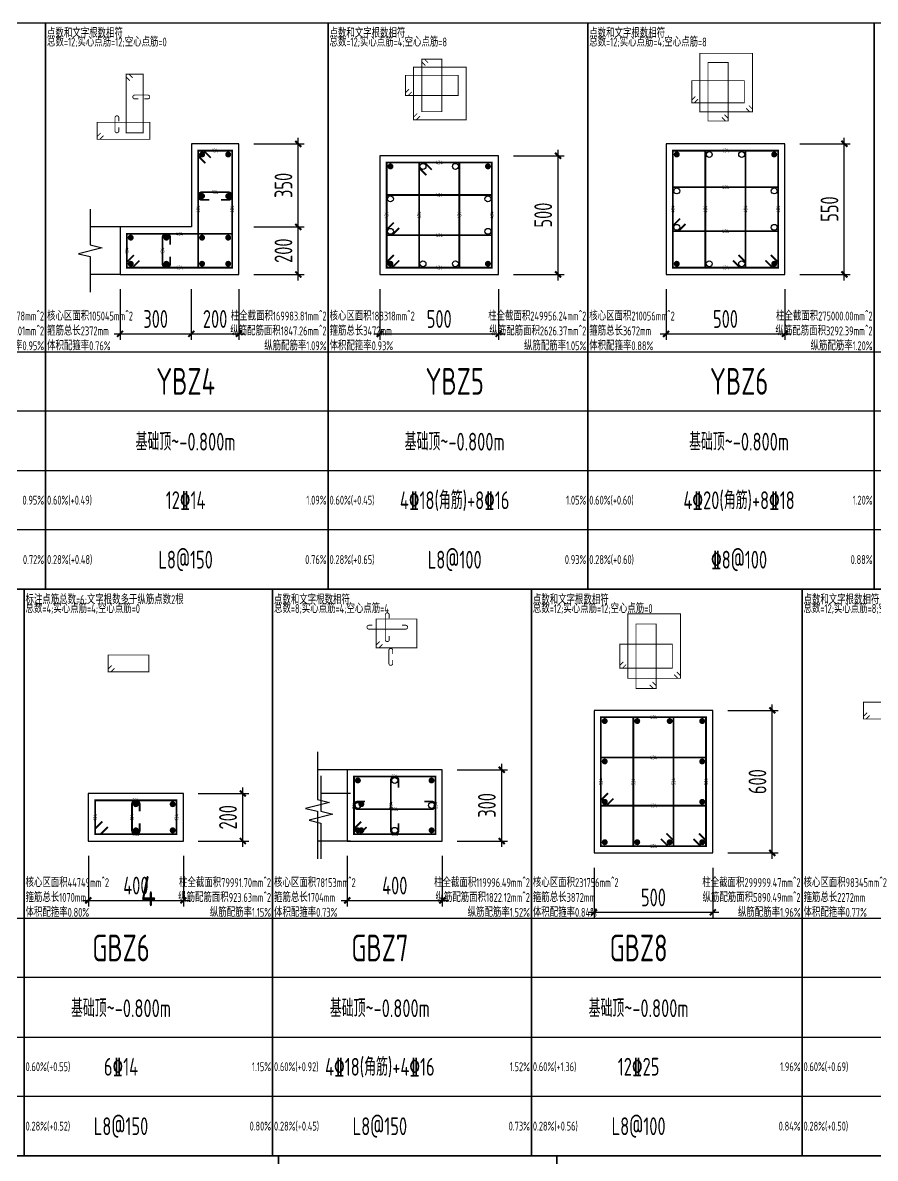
# Model space of a CAD drawing. Extents: x -1712635 to -854203, y -534641 to -21985.
# Drawn here: x -1367500 to -1353154, y -109896 to -90777 of the extents above; entities that cross this region are included whole.
import ezdxf
from ezdxf.enums import TextEntityAlignment as Align

# ---------------------------------------------------------------- set-up
doc = ezdxf.new("R2010")
doc.units = 0
doc.header["$LTSCALE"] = 1000
doc.layers.get('0').update_dxf_attribs({"linetype": 'CONTINUOUS'})
doc.layers.get('Defpoints').update_dxf_attribs({"linetype": 'CONTINUOUS'})
for name, color, linetype in [('COLU_DE_DIM', 3, 'CONTINUOUS'), ('COLU_DE_TH', 7, 'CONTINUOUS'), ('LINK', 6, 'CONTINUOUS'), ('LINK-INDEX', 6, 'CONTINUOUS'), ('REIN', 6, 'CONTINUOUS'), ('TAB', 7, 'CONTINUOUS'), ('TAB_TEXT', 7, 'CONTINUOUS'), ('THIN', 7, 'CONTINUOUS')]:
    doc.layers.add(name, color=color, linetype=linetype)
doc.layers.add('箍筋长度', color=3, linetype='CONTINUOUS', plot=False)
doc.layers.add('配箍校核', color=34, linetype='CONTINUOUS', plot=False)
doc.styles.add('BW_Rein', font='Tssdeng.shx', dxfattribs={"width": 0.7, "bigfont": 'hztxt.shx'})
doc.styles.add('TSSD_DIMENSION', font='Tssdeng.shx', dxfattribs={"width": 0.7, "bigfont": 'tssdchn.shx'})
doc.styles.add('TSSD_REIN', font='tssdeng.shx', dxfattribs={"width": 0.7, "height": 300, "bigfont": 'tssdchn.shx'})
doc.dimstyles.new('TSSD_25_100', dxfattribs={"dimtxt": 300, "dimasz": 100, "dimexe": 100, "dimexo": 250, "dimgap": 100, "dimtad": 1, "dimdec": 0, "dimlfac": 0.25, "dimzin": 0, "dimdsep": 46, "dimtxsty": 'TSSD_DIMENSION', "dimblk": 'ARCHTICK', "dimcen": 0, "dimdle": 100, "dimclrt": 7, "dimadec": 0, "dimazin": 0, "dimtfac": 1, "dimtdec": 0, "dimtix": 1, "dimtmove": 2, "dimatfit": 3, "dimldrblk": 'ARCHTICK', "dimfxl": 0, "dimtolj": 1, "dimtzin": 0, "dimarcsym": 0})

# ---------------------------------------------------------------- blocks, each defined once
blk = doc.blocks.new('_ArchTick')
at = {"color": 0, "const_width": 0.35}
blk.add_lwpolyline([(-0.5, -0.5), (0.5, 0.5)], dxfattribs=at)
blk = doc.blocks.new('*D218')
at = {"layer": 'COLU_DE_DIM', "color": 0, "lineweight": -2}
for p, q in [((-1366396, -104804), (-1366396, -105654)), ((-1364796, -104804), (-1364796, -105654)), ((-1366496, -105554), (-1364696, -105554))]:
    blk.add_line(p, q, dxfattribs=at)
at = {"layer": 'Defpoints', "color": 0}
for p in [(-1366396, -104554), (-1364796, -104554), (-1364796, -105554)]:
    blk.add_point(p, dxfattribs=at)
at = {"layer": 'COLU_DE_DIM', "color": 0, "lineweight": -2, "xscale": 100, "yscale": 100, "zscale": 100, "rotation": 180}
blk.add_blockref('_ArchTick', (-1366396, -105554), dxfattribs=at)
at = {"layer": 'COLU_DE_DIM', "color": 0, "lineweight": -2, "xscale": 100, "yscale": 100, "zscale": 100}
blk.add_blockref('_ArchTick', (-1364796, -105554), dxfattribs=at)
at = {"layer": 'COLU_DE_DIM', "color": 7, "insert": (-1365596, -105304), "char_height": 300, "attachment_point": 5, "style": 'TSSD_DIMENSION'}
blk.add_mtext('\\A1;400', dxfattribs=at)
blk = doc.blocks.new('*D219')
at = {"layer": 'COLU_DE_DIM', "color": 0, "lineweight": -2}
for p, q in [((-1364546, -103754), (-1363696, -103754)), ((-1363796, -104654), (-1363796, -103654)), ((-1364546, -104554), (-1363696, -104554))]:
    blk.add_line(p, q, dxfattribs=at)
at = {"layer": 'Defpoints', "color": 0}
for p in [(-1364796, -103754), (-1363796, -103754), (-1364796, -104554)]:
    blk.add_point(p, dxfattribs=at)
at = {"layer": 'COLU_DE_DIM', "color": 0, "lineweight": -2, "xscale": 100, "yscale": 100, "zscale": 100}
for p, rotation in [((-1363796, -103754), 90), ((-1363796, -104554), 270)]:
    blk.add_blockref('_ArchTick', p, dxfattribs=dict(at, rotation=rotation))
at = {"layer": 'COLU_DE_DIM', "color": 7, "insert": (-1364046, -104154), "char_height": 300, "attachment_point": 5, "rotation": 90, "style": 'TSSD_DIMENSION'}
blk.add_mtext('\\A1;200', dxfattribs=at)
blk = doc.blocks.new('*D220')
at = {"layer": 'COLU_DE_DIM', "color": 0, "lineweight": -2}
for p, q in [((-1362040, -104804), (-1362040, -105654)), ((-1360440, -104804), (-1360440, -105654)), ((-1362140, -105554), (-1360340, -105554))]:
    blk.add_line(p, q, dxfattribs=at)
at = {"layer": 'Defpoints', "color": 0}
for p in [(-1362040, -104554), (-1360440, -104554), (-1360440, -105554)]:
    blk.add_point(p, dxfattribs=at)
at = {"layer": 'COLU_DE_DIM', "color": 0, "lineweight": -2, "xscale": 100, "yscale": 100, "zscale": 100, "rotation": 180}
blk.add_blockref('_ArchTick', (-1362040, -105554), dxfattribs=at)
at = {"layer": 'COLU_DE_DIM', "color": 0, "lineweight": -2, "xscale": 100, "yscale": 100, "zscale": 100}
blk.add_blockref('_ArchTick', (-1360440, -105554), dxfattribs=at)
at = {"layer": 'COLU_DE_DIM', "color": 7, "insert": (-1361240, -105304), "char_height": 300, "attachment_point": 5, "style": 'TSSD_DIMENSION'}
blk.add_mtext('\\A1;400', dxfattribs=at)
blk = doc.blocks.new('*D221')
at = {"layer": 'COLU_DE_DIM', "color": 0, "lineweight": -2}
for p, q in [((-1360190, -103354), (-1359340, -103354)), ((-1359440, -104654), (-1359440, -103254)), ((-1360190, -104554), (-1359340, -104554))]:
    blk.add_line(p, q, dxfattribs=at)
at = {"layer": 'Defpoints', "color": 0}
for p in [(-1360440, -103354), (-1359440, -103354), (-1360440, -104554)]:
    blk.add_point(p, dxfattribs=at)
at = {"layer": 'COLU_DE_DIM', "color": 0, "lineweight": -2, "xscale": 100, "yscale": 100, "zscale": 100}
for p, rotation in [((-1359440, -103354), 90), ((-1359440, -104554), 270)]:
    blk.add_blockref('_ArchTick', p, dxfattribs=dict(at, rotation=rotation))
at = {"layer": 'COLU_DE_DIM', "color": 7, "insert": (-1359690, -103954), "char_height": 300, "attachment_point": 5, "rotation": 90, "style": 'TSSD_DIMENSION'}
blk.add_mtext('\\A1;300', dxfattribs=at)
blk = doc.blocks.new('*D222')
at = {"layer": 'COLU_DE_DIM', "color": 0, "lineweight": -2}
for p, q in [((-1357887, -105004), (-1357887, -105854)), ((-1355887, -105004), (-1355887, -105854)), ((-1357987, -105754), (-1355787, -105754))]:
    blk.add_line(p, q, dxfattribs=at)
at = {"layer": 'Defpoints', "color": 0}
for p in [(-1357887, -104754), (-1355887, -104754), (-1355887, -105754)]:
    blk.add_point(p, dxfattribs=at)
at = {"layer": 'COLU_DE_DIM', "color": 0, "lineweight": -2, "xscale": 100, "yscale": 100, "zscale": 100, "rotation": 180}
blk.add_blockref('_ArchTick', (-1357887, -105754), dxfattribs=at)
at = {"layer": 'COLU_DE_DIM', "color": 0, "lineweight": -2, "xscale": 100, "yscale": 100, "zscale": 100}
blk.add_blockref('_ArchTick', (-1355887, -105754), dxfattribs=at)
at = {"layer": 'COLU_DE_DIM', "color": 7, "insert": (-1356887, -105504), "char_height": 300, "attachment_point": 5, "style": 'TSSD_DIMENSION'}
blk.add_mtext('\\A1;500', dxfattribs=at)
blk = doc.blocks.new('*D223')
at = {"layer": 'COLU_DE_DIM', "color": 0, "lineweight": -2}
for p, q in [((-1354887, -104854), (-1354887, -102254)), ((-1355637, -102354), (-1354787, -102354)), ((-1355637, -104754), (-1354787, -104754))]:
    blk.add_line(p, q, dxfattribs=at)
at = {"layer": 'Defpoints', "color": 0}
for p in [(-1355887, -102354), (-1354887, -102354), (-1355887, -104754)]:
    blk.add_point(p, dxfattribs=at)
at = {"layer": 'COLU_DE_DIM', "color": 0, "lineweight": -2, "xscale": 100, "yscale": 100, "zscale": 100}
for p, rotation in [((-1354887, -102354), 90), ((-1354887, -104754), 270)]:
    blk.add_blockref('_ArchTick', p, dxfattribs=dict(at, rotation=rotation))
at = {"layer": 'COLU_DE_DIM', "color": 7, "insert": (-1355137, -103554), "char_height": 300, "attachment_point": 5, "rotation": 90, "style": 'TSSD_DIMENSION'}
blk.add_mtext('\\A1;600', dxfattribs=at)
blk = doc.blocks.new('*D228')
at = {"layer": 'COLU_DE_DIM', "color": 0, "lineweight": -2}
for p, q in [((-1356675, -95265), (-1356675, -96115)), ((-1354675, -95265), (-1354675, -96115)), ((-1356775, -96015), (-1354575, -96015))]:
    blk.add_line(p, q, dxfattribs=at)
at = {"layer": 'Defpoints', "color": 0}
for p in [(-1356675, -95015), (-1354675, -95015), (-1354675, -96015)]:
    blk.add_point(p, dxfattribs=at)
at = {"layer": 'COLU_DE_DIM', "color": 0, "lineweight": -2, "xscale": 100, "yscale": 100, "zscale": 100, "rotation": 180}
blk.add_blockref('_ArchTick', (-1356675, -96015), dxfattribs=at)
at = {"layer": 'COLU_DE_DIM', "color": 0, "lineweight": -2, "xscale": 100, "yscale": 100, "zscale": 100}
blk.add_blockref('_ArchTick', (-1354675, -96015), dxfattribs=at)
at = {"layer": 'COLU_DE_DIM', "color": 7, "insert": (-1355675, -95765), "char_height": 300, "attachment_point": 5, "style": 'TSSD_DIMENSION'}
blk.add_mtext('\\A1;500', dxfattribs=at)
blk = doc.blocks.new('*D229')
at = {"layer": 'COLU_DE_DIM', "color": 0, "lineweight": -2}
for p, q in [((-1353675, -95115), (-1353675, -92715)), ((-1354425, -92815), (-1353575, -92815)), ((-1354425, -95015), (-1353575, -95015))]:
    blk.add_line(p, q, dxfattribs=at)
at = {"layer": 'Defpoints', "color": 0}
for p in [(-1354675, -92815), (-1353675, -92815), (-1354675, -95015)]:
    blk.add_point(p, dxfattribs=at)
at = {"layer": 'COLU_DE_DIM', "color": 0, "lineweight": -2, "xscale": 100, "yscale": 100, "zscale": 100}
for p, rotation in [((-1353675, -92815), 90), ((-1353675, -95015), 270)]:
    blk.add_blockref('_ArchTick', p, dxfattribs=dict(at, rotation=rotation))
at = {"layer": 'COLU_DE_DIM', "color": 7, "insert": (-1353925, -93915), "char_height": 300, "attachment_point": 5, "rotation": 90, "style": 'TSSD_DIMENSION'}
blk.add_mtext('\\A1;550', dxfattribs=at)
blk = doc.blocks.new('*D230')
at = {"layer": 'COLU_DE_DIM', "color": 0, "lineweight": -2}
for p, q in [((-1365863, -95265), (-1365863, -96115)), ((-1364663, -95265), (-1364663, -96115)), ((-1365963, -96015), (-1364563, -96015))]:
    blk.add_line(p, q, dxfattribs=at)
at = {"layer": 'Defpoints', "color": 0}
for p in [(-1365863, -95015), (-1364663, -95015), (-1364663, -96015)]:
    blk.add_point(p, dxfattribs=at)
at = {"layer": 'COLU_DE_DIM', "color": 0, "lineweight": -2, "xscale": 100, "yscale": 100, "zscale": 100, "rotation": 180}
blk.add_blockref('_ArchTick', (-1365863, -96015), dxfattribs=at)
at = {"layer": 'COLU_DE_DIM', "color": 0, "lineweight": -2, "xscale": 100, "yscale": 100, "zscale": 100}
blk.add_blockref('_ArchTick', (-1364663, -96015), dxfattribs=at)
at = {"layer": 'COLU_DE_DIM', "color": 7, "insert": (-1365263, -95765), "char_height": 300, "attachment_point": 5, "style": 'TSSD_DIMENSION'}
blk.add_mtext('\\A1;300', dxfattribs=at)
blk = doc.blocks.new('*D231')
at = {"layer": 'COLU_DE_DIM', "color": 0, "lineweight": -2}
for p, q in [((-1364663, -95265), (-1364663, -96115)), ((-1363863, -95265), (-1363863, -96115)), ((-1364763, -96015), (-1363763, -96015))]:
    blk.add_line(p, q, dxfattribs=at)
at = {"layer": 'Defpoints', "color": 0}
for p in [(-1364663, -95015), (-1363863, -95015), (-1363863, -96015)]:
    blk.add_point(p, dxfattribs=at)
at = {"layer": 'COLU_DE_DIM', "color": 0, "lineweight": -2, "xscale": 100, "yscale": 100, "zscale": 100, "rotation": 180}
blk.add_blockref('_ArchTick', (-1364663, -96015), dxfattribs=at)
at = {"layer": 'COLU_DE_DIM', "color": 0, "lineweight": -2, "xscale": 100, "yscale": 100, "zscale": 100}
blk.add_blockref('_ArchTick', (-1363863, -96015), dxfattribs=at)
at = {"layer": 'COLU_DE_DIM', "color": 7, "insert": (-1364263, -95765), "char_height": 300, "attachment_point": 5, "style": 'TSSD_DIMENSION'}
blk.add_mtext('\\A1;200', dxfattribs=at)
blk = doc.blocks.new('*D232')
at = {"layer": 'COLU_DE_DIM', "color": 0, "lineweight": -2}
for p, q in [((-1363613, -94215), (-1362763, -94215)), ((-1362863, -95115), (-1362863, -94115)), ((-1363613, -95015), (-1362763, -95015))]:
    blk.add_line(p, q, dxfattribs=at)
at = {"layer": 'Defpoints', "color": 0}
for p in [(-1363863, -94215), (-1362863, -94215), (-1363863, -95015)]:
    blk.add_point(p, dxfattribs=at)
at = {"layer": 'COLU_DE_DIM', "color": 0, "lineweight": -2, "xscale": 100, "yscale": 100, "zscale": 100}
for p, rotation in [((-1362863, -94215), 90), ((-1362863, -95015), 270)]:
    blk.add_blockref('_ArchTick', p, dxfattribs=dict(at, rotation=rotation))
at = {"layer": 'COLU_DE_DIM', "color": 7, "insert": (-1363113, -94615), "char_height": 300, "attachment_point": 5, "rotation": 90, "style": 'TSSD_DIMENSION'}
blk.add_mtext('\\A1;200', dxfattribs=at)
blk = doc.blocks.new('*D233')
at = {"layer": 'COLU_DE_DIM', "color": 0, "lineweight": -2}
for p, q in [((-1362863, -94315), (-1362863, -92716)), ((-1363613, -92816), (-1362763, -92816)), ((-1363613, -94215), (-1362763, -94215))]:
    blk.add_line(p, q, dxfattribs=at)
at = {"layer": 'Defpoints', "color": 0}
for p in [(-1363863, -92816), (-1362863, -92816), (-1363863, -94215)]:
    blk.add_point(p, dxfattribs=at)
at = {"layer": 'COLU_DE_DIM', "color": 0, "lineweight": -2, "xscale": 100, "yscale": 100, "zscale": 100}
for p, rotation in [((-1362863, -92816), 90), ((-1362863, -94215), 270)]:
    blk.add_blockref('_ArchTick', p, dxfattribs=dict(at, rotation=rotation))
at = {"layer": 'COLU_DE_DIM', "color": 7, "insert": (-1363113, -93516), "char_height": 300, "attachment_point": 5, "rotation": 90, "style": 'TSSD_DIMENSION'}
blk.add_mtext('\\A1;350', dxfattribs=at)
blk = doc.blocks.new('*D238')
at = {"layer": 'COLU_DE_DIM', "color": 0, "lineweight": -2}
for p, q in [((-1361492, -95265), (-1361492, -96115)), ((-1359492, -95265), (-1359492, -96115)), ((-1361592, -96015), (-1359392, -96015))]:
    blk.add_line(p, q, dxfattribs=at)
at = {"layer": 'Defpoints', "color": 0}
for p in [(-1361492, -95015), (-1359492, -95015), (-1359492, -96015)]:
    blk.add_point(p, dxfattribs=at)
at = {"layer": 'COLU_DE_DIM', "color": 0, "lineweight": -2, "xscale": 100, "yscale": 100, "zscale": 100, "rotation": 180}
blk.add_blockref('_ArchTick', (-1361492, -96015), dxfattribs=at)
at = {"layer": 'COLU_DE_DIM', "color": 0, "lineweight": -2, "xscale": 100, "yscale": 100, "zscale": 100}
blk.add_blockref('_ArchTick', (-1359492, -96015), dxfattribs=at)
at = {"layer": 'COLU_DE_DIM', "color": 7, "insert": (-1360492, -95765), "char_height": 300, "attachment_point": 5, "style": 'TSSD_DIMENSION'}
blk.add_mtext('\\A1;500', dxfattribs=at)
blk = doc.blocks.new('*D239')
at = {"layer": 'COLU_DE_DIM', "color": 0, "lineweight": -2}
for p, q in [((-1358492, -95115), (-1358492, -92916)), ((-1359242, -93016), (-1358392, -93016)), ((-1359242, -95015), (-1358392, -95015))]:
    blk.add_line(p, q, dxfattribs=at)
at = {"layer": 'Defpoints', "color": 0}
for p in [(-1359492, -93016), (-1358492, -93016), (-1359492, -95015)]:
    blk.add_point(p, dxfattribs=at)
at = {"layer": 'COLU_DE_DIM', "color": 0, "lineweight": -2, "xscale": 100, "yscale": 100, "zscale": 100}
for p, rotation in [((-1358492, -93016), 90), ((-1358492, -95015), 270)]:
    blk.add_blockref('_ArchTick', p, dxfattribs=dict(at, rotation=rotation))
at = {"layer": 'COLU_DE_DIM', "color": 7, "insert": (-1358742, -94016), "char_height": 300, "attachment_point": 5, "rotation": 90, "style": 'TSSD_DIMENSION'}
blk.add_mtext('\\A1;500', dxfattribs=at)

msp = doc.modelspace()

# ---------------------------------------------------------------- linework, layer by layer
at = {"layer": 'COLU_DE_TH', "color": 7}
for points in [[(-1365862.52, -94215.4), (-1365862.52, -95015.4), (-1363862.52, -95015.4), (-1363862.52, -92815.73), (-1364662.52, -92815.73), (-1364662.52, -94215.4), (-1365862.52, -94215.4)], [(-1356674.82, -92815.4), (-1356674.82, -93615.4), (-1356674.82, -95015.4), (-1354674.82, -95015.4), (-1354674.82, -92815.4), (-1356674.82, -92815.4)], [(-1361491.97, -93015.75), (-1361491.97, -93815.75), (-1361491.97, -95015.4), (-1359491.98, -95015.4), (-1359491.97, -93015.75), (-1361491.97, -93015.75)], [(-1357886.73, -102354.1), (-1357886.73, -103154.1), (-1357886.73, -104754.1), (-1355886.73, -104754.1), (-1355886.73, -102354.1), (-1357886.73, -102354.1)], [(-1362040.41, -103354.17), (-1362040.41, -104554.1), (-1360440.41, -104554.1), (-1360440.41, -103354.09), (-1362040.41, -103354.17)], [(-1366396.34, -103754.17), (-1366396.34, -104554.1), (-1364796.34, -104554.07), (-1364796.34, -103754.17), (-1366396.34, -103754.17)]]:
    msp.add_lwpolyline(points, close=True, dxfattribs=at)
at = {"layer": 'LINK', "color": 6, "const_width": 30}
for points in [[(-1364427.52, -93142.65), (-1364547.52, -93022.65), (-1364547.52, -92930.73), (-1363977.52, -92930.73), (-1363977.52, -94900.4), (-1364547.52, -94900.4), (-1364547.52, -92930.73), (-1364455.6, -92930.73), (-1364335.6, -93050.73)], [(-1354909.82, -94688.48), (-1354789.82, -94808.48), (-1354789.82, -94900.4), (-1356559.82, -94900.4), (-1356559.82, -92930.4), (-1354789.82, -92930.4), (-1354789.82, -94900.4), (-1354881.74, -94900.4), (-1355001.74, -94780.4)], [(-1355456.48, -94688.48), (-1355336.48, -94808.48), (-1355336.48, -94900.4), (-1356013.15, -94900.4), (-1356013.15, -92930.4), (-1355336.48, -92930.4), (-1355336.48, -94900.4), (-1355428.41, -94900.4), (-1355548.41, -94780.4)], [(-1361165.05, -94780.4), (-1361285.05, -94900.4), (-1361376.97, -94900.4), (-1361376.97, -93130.75), (-1359606.97, -93130.75), (-1359606.98, -94900.4), (-1361376.97, -94900.4), (-1361376.97, -94808.48), (-1361256.97, -94688.48)], [(-1360710.3, -93342.67), (-1360830.3, -93222.67), (-1360830.3, -93130.75), (-1360153.64, -93130.75), (-1360153.64, -94900.4), (-1360830.31, -94900.4), (-1360830.3, -93130.75), (-1360738.38, -93130.75), (-1360618.38, -93250.75)], [(-1361165.05, -94233.85), (-1361285.05, -94353.85), (-1361376.97, -94353.85), (-1361376.97, -93677.3), (-1359606.97, -93677.3), (-1359606.98, -94353.85), (-1361376.97, -94353.85), (-1361376.97, -94261.93), (-1361256.97, -94141.93)], [(-1356347.89, -94167.07), (-1356467.89, -94287.07), (-1356559.82, -94287.07), (-1356559.82, -93543.74), (-1354789.82, -93543.74), (-1354789.82, -94287.07), (-1356559.82, -94287.07), (-1356559.82, -94195.15), (-1356439.82, -94075.15)], [(-1365535.6, -94780.4), (-1365655.6, -94900.4), (-1365747.52, -94900.4), (-1365747.52, -94330.4), (-1363977.52, -94330.4), (-1363977.52, -94900.4), (-1365747.52, -94900.4), (-1365747.52, -94808.48), (-1365627.52, -94688.48)], [(-1356121.73, -104427.17), (-1356001.73, -104547.17), (-1356001.73, -104639.1), (-1357771.73, -104639.1), (-1357771.73, -102469.1), (-1356001.73, -102469.1), (-1356001.73, -104639.1), (-1356093.65, -104639.1), (-1356213.65, -104519.1)], [(-1356668.4, -104427.17), (-1356548.4, -104547.17), (-1356548.4, -104639.1), (-1357225.06, -104639.1), (-1357225.06, -102469.1), (-1356548.4, -102469.1), (-1356548.4, -104639.1), (-1356640.32, -104639.1), (-1356760.32, -104519.1)], [(-1357559.8, -103839.1), (-1357679.8, -103959.1), (-1357771.73, -103959.1), (-1357771.73, -103149.1), (-1356001.73, -103149.1), (-1356001.73, -103959.1), (-1357771.73, -103959.1), (-1357771.73, -103867.17), (-1357651.73, -103747.17)], [(-1361713.49, -104319.1), (-1361833.49, -104439.1), (-1361925.41, -104439.1), (-1361925.41, -103469.16), (-1360555.41, -103469.1), (-1360555.41, -104439.1), (-1361925.41, -104439.1), (-1361925.41, -104347.17), (-1361805.41, -104227.17)], [(-1366069.42, -104319.09), (-1366189.42, -104439.09), (-1366281.34, -104439.09), (-1366281.34, -103869.17), (-1364911.34, -103869.17), (-1364911.34, -104439.08), (-1366281.34, -104439.09), (-1366281.34, -104347.17), (-1366161.34, -104227.17)]]:
    msp.add_lwpolyline(points, dxfattribs=at)
for points in [[(-1364162.52, -93760.56), (-1364042.52, -93760.56, 1), (-1364042.52, -93630.56), (-1364482.52, -93630.56, 1), (-1364482.52, -93760.56), (-1364362.52, -93760.56)], [(-1365017.52, -94515.4), (-1365017.52, -94395.4, 1), (-1365147.52, -94395.4), (-1365147.52, -94835.4, 1), (-1365017.52, -94835.4), (-1365017.52, -94715.4)], [(-1361175.41, -103654.1), (-1361175.41, -103534.1, 1), (-1361305.41, -103534.1), (-1361305.41, -104374.1, 1), (-1361175.41, -104374.1), (-1361175.41, -104254.1)], [(-1365531.34, -104054.17), (-1365531.34, -103934.17, 1), (-1365661.34, -103934.17), (-1365661.34, -104374.08, 1), (-1365531.34, -104374.08), (-1365531.34, -104254.08)], [(-1361740.39, -103889.12), (-1361860.39, -103889.13, 1), (-1361860.39, -104019.13), (-1360620.39, -104019.07, 1), (-1360620.39, -103889.07), (-1360740.39, -103889.08)]]:
    msp.add_lwpolyline(points, format="xyb", dxfattribs=at)
at = {"layer": 'LINK-INDEX', "color": 6, "const_width": 15}
for points in [[(-1360726.14, -91495.42), (-1360786.14, -91435.42), (-1360786.14, -91389.46), (-1360447.81, -91389.46), (-1360447.81, -92274.28), (-1360786.14, -92274.28), (-1360786.14, -91389.46), (-1360740.18, -91389.46), (-1360680.18, -91449.46)], [(-1355280.65, -92172.02), (-1355220.65, -92232.02), (-1355220.65, -92277.98), (-1356105.65, -92277.98), (-1356105.65, -91292.98), (-1355220.65, -91292.98), (-1355220.65, -92277.98), (-1355266.61, -92277.98), (-1355326.61, -92217.98)], [(-1360816.84, -92350.92), (-1360876.84, -92410.92), (-1360922.81, -92410.92), (-1360922.81, -91526.09), (-1360037.81, -91526.09), (-1360037.81, -92410.92), (-1360922.81, -92410.92), (-1360922.81, -92364.96), (-1360862.81, -92304.96)], [(-1355690.65, -92325.35), (-1355630.65, -92385.35), (-1355630.65, -92431.31), (-1355968.98, -92431.31), (-1355968.98, -91446.31), (-1355630.65, -91446.31), (-1355630.65, -92431.31), (-1355676.61, -92431.31), (-1355736.61, -92371.31)], [(-1365698.05, -91750.63), (-1365758.05, -91690.63), (-1365758.05, -91644.66), (-1365473.05, -91644.66), (-1365473.05, -92629.5), (-1365758.05, -92629.5), (-1365758.05, -91644.66), (-1365712.09, -91644.66), (-1365652.09, -91704.66)], [(-1360953.51, -91941.01), (-1361013.51, -92001.01), (-1361059.47, -92001.01), (-1361059.47, -91662.73), (-1360174.47, -91662.73), (-1360174.47, -92001.01), (-1361059.47, -92001.01), (-1361059.47, -91955.04), (-1360999.47, -91895.04)], [(-1356136.35, -92064.65), (-1356196.35, -92124.65), (-1356242.32, -92124.65), (-1356242.32, -91752.98), (-1355357.32, -91752.98), (-1355357.32, -92124.65), (-1356242.32, -92124.65), (-1356242.32, -92078.68), (-1356182.32, -92018.68)], [(-1366142.09, -92679.5), (-1366202.09, -92739.5), (-1366248.05, -92739.5), (-1366248.05, -92454.5), (-1365363.05, -92454.5), (-1365363.05, -92739.5), (-1366248.05, -92739.5), (-1366248.05, -92693.54), (-1366188.05, -92633.54)], [(-1356492.56, -101708.67), (-1356432.56, -101768.67), (-1356432.56, -101814.63), (-1357317.56, -101814.63), (-1357317.56, -100729.63), (-1356432.56, -100729.63), (-1356432.56, -101814.63), (-1356478.52, -101814.63), (-1356538.52, -101754.63)], [(-1361446.95, -101241.59), (-1361506.95, -101301.59), (-1361552.91, -101301.59), (-1361552.91, -100816.62), (-1360867.91, -100816.59), (-1360867.91, -101301.59), (-1361552.91, -101301.59), (-1361552.91, -101255.62), (-1361492.91, -101195.62)], [(-1356902.56, -101878.67), (-1356842.56, -101938.67), (-1356842.56, -101984.63), (-1357180.9, -101984.63), (-1357180.9, -100899.63), (-1356842.56, -100899.63), (-1356842.56, -101984.63), (-1356888.52, -101984.63), (-1356948.52, -101924.63)], [(-1357348.27, -101584.63), (-1357408.27, -101644.63), (-1357454.23, -101644.63), (-1357454.23, -101239.63), (-1356569.23, -101239.63), (-1356569.23, -101644.63), (-1357454.23, -101644.63), (-1357454.23, -101598.67), (-1357394.23, -101538.67)], [(-1365957.88, -101646.65), (-1366017.88, -101706.65), (-1366063.84, -101706.65), (-1366063.84, -101421.69), (-1365378.84, -101421.69), (-1365378.84, -101706.64), (-1366063.84, -101706.65), (-1366063.84, -101660.69), (-1366003.84, -101600.69)], [(-1353245.75, -102440.01), (-1353305.75, -102500.01), (-1353351.72, -102500.01), (-1353351.72, -102215.01), (-1352466.72, -102215.01), (-1352466.72, -102500.01), (-1353351.72, -102500.01), (-1353351.72, -102454.05), (-1353291.72, -102394.05)]]:
    msp.add_lwpolyline(points, dxfattribs=at)
for points in [[(-1365455.55, -92059.58), (-1365395.55, -92059.58, 1), (-1365395.55, -91994.58), (-1365615.55, -91994.58, 1), (-1365615.55, -92059.58), (-1365555.55, -92059.58)], [(-1365883.05, -92437), (-1365883.05, -92377, 1), (-1365948.05, -92377), (-1365948.05, -92597, 1), (-1365883.05, -92597), (-1365883.05, -92537)], [(-1361332.91, -100804.1), (-1361332.91, -100744.1, 1), (-1361397.91, -100744.1), (-1361397.91, -101164.09, 1), (-1361332.91, -101164.09), (-1361332.91, -101104.09)], [(-1361615.4, -100921.61), (-1361675.4, -100921.61, 1), (-1361675.4, -100986.61), (-1361055.4, -100986.58, 1), (-1361055.4, -100921.58), (-1361115.4, -100921.58)], [(-1361274.64, -101404.2), (-1361274.64, -101344.2, 1), (-1361339.64, -101344.2), (-1361339.64, -101564.16, 1), (-1361274.64, -101564.16), (-1361274.64, -101504.16)]]:
    msp.add_lwpolyline(points, format="xyb", dxfattribs=at)
at = {"layer": 'REIN', "color": 6, "const_width": 50}
for points in [[(-1364507.52, -92995.73, 1), (-1364457.52, -92995.73, 1), (-1364507.52, -92995.73)], [(-1364067.52, -92995.73, 1), (-1364017.52, -92995.73, 1), (-1364067.52, -92995.73)], [(-1356519.82, -92995.4, 1), (-1356469.82, -92995.4, 1), (-1356519.82, -92995.4)], [(-1354879.82, -92995.4, 1), (-1354829.82, -92995.4, 1), (-1354879.82, -92995.4)], [(-1361336.97, -93195.75, 1), (-1361286.97, -93195.75, 1), (-1361336.97, -93195.75)], [(-1359696.97, -93195.75, 1), (-1359646.97, -93195.75, 1), (-1359696.97, -93195.75)], [(-1364507.52, -93695.56, 1), (-1364457.52, -93695.56, 1), (-1364507.52, -93695.56)], [(-1364067.52, -93695.56, 1), (-1364017.52, -93695.56, 1), (-1364067.52, -93695.56)], [(-1365707.52, -94395.4, 1), (-1365657.52, -94395.4, 1), (-1365707.52, -94395.4)], [(-1365107.52, -94395.4, 1), (-1365057.52, -94395.4, 1), (-1365107.52, -94395.4)], [(-1364507.52, -94395.4, 1), (-1364457.52, -94395.4, 1), (-1364507.52, -94395.4)], [(-1364067.52, -94395.4, 1), (-1364017.52, -94395.4, 1), (-1364067.52, -94395.4)], [(-1365707.52, -94835.4, 1), (-1365657.52, -94835.4, 1), (-1365707.52, -94835.4)], [(-1365107.52, -94835.4, 1), (-1365057.52, -94835.4, 1), (-1365107.52, -94835.4)], [(-1364507.52, -94835.4, 1), (-1364457.52, -94835.4, 1), (-1364507.52, -94835.4)], [(-1364067.52, -94835.4, 1), (-1364017.52, -94835.4, 1), (-1364067.52, -94835.4)], [(-1361336.97, -94835.4, 1), (-1361286.97, -94835.4, 1), (-1361336.97, -94835.4)], [(-1359696.98, -94835.4, 1), (-1359646.98, -94835.4, 1), (-1359696.98, -94835.4)], [(-1356519.82, -94835.4, 1), (-1356469.82, -94835.4, 1), (-1356519.82, -94835.4)], [(-1354879.82, -94835.4, 1), (-1354829.82, -94835.4, 1), (-1354879.82, -94835.4)], [(-1357731.73, -102534.1, 1), (-1357681.73, -102534.1, 1), (-1357731.73, -102534.1)], [(-1357185.06, -102534.1, 1), (-1357135.06, -102534.1, 1), (-1357185.06, -102534.1)], [(-1356638.4, -102534.1, 1), (-1356588.4, -102534.1, 1), (-1356638.4, -102534.1)], [(-1356091.73, -102534.1, 1), (-1356041.73, -102534.1, 1), (-1356091.73, -102534.1)], [(-1357731.73, -103214.1, 1), (-1357681.73, -103214.1, 1), (-1357731.73, -103214.1)], [(-1356091.73, -103214.1, 1), (-1356041.73, -103214.1, 1), (-1356091.73, -103214.1)], [(-1361885.41, -103534.16, 1), (-1361835.41, -103534.16, 1), (-1361885.41, -103534.16)], [(-1360645.41, -103534.1, 1), (-1360595.41, -103534.1, 1), (-1360645.41, -103534.1)], [(-1365621.34, -103934.17, 1), (-1365571.34, -103934.17, 1), (-1365621.34, -103934.17)], [(-1365001.34, -103934.17, 1), (-1364951.34, -103934.17, 1), (-1365001.34, -103934.17)], [(-1361827.14, -103934.17, 1), (-1361777.14, -103934.17, 1), (-1361827.14, -103934.17)], [(-1357731.73, -103894.1, 1), (-1357681.73, -103894.1, 1), (-1357731.73, -103894.1)], [(-1356091.73, -103894.1, 1), (-1356041.73, -103894.1, 1), (-1356091.73, -103894.1)], [(-1365621.34, -104374.08, 1), (-1365571.34, -104374.08, 1), (-1365621.34, -104374.08)], [(-1365001.34, -104374.08, 1), (-1364951.34, -104374.08, 1), (-1365001.34, -104374.08)], [(-1361885.41, -104374.1, 1), (-1361835.41, -104374.1, 1), (-1361885.41, -104374.1)], [(-1361827.14, -104374.09, 1), (-1361777.14, -104374.09, 1), (-1361827.14, -104374.09)], [(-1360645.41, -104374.1, 1), (-1360595.41, -104374.1, 1), (-1360645.41, -104374.1)], [(-1357731.73, -104574.1, 1), (-1357681.73, -104574.1, 1), (-1357731.73, -104574.1)], [(-1357185.06, -104574.1, 1), (-1357135.06, -104574.1, 1), (-1357185.06, -104574.1)], [(-1356638.4, -104574.1, 1), (-1356588.4, -104574.1, 1), (-1356638.4, -104574.1)], [(-1356091.73, -104574.1, 1), (-1356041.73, -104574.1, 1), (-1356091.73, -104574.1)]]:
    msp.add_lwpolyline(points, format="xyb", close=True, dxfattribs=at)
at = {"layer": 'REIN', "color": 6}
for centre in [(-1355948.15, -92995.4), (-1355401.48, -92995.4), (-1360765.3, -93195.75), (-1360218.64, -93195.75), (-1356494.82, -93608.74), (-1354854.82, -93608.74), (-1361311.97, -93742.3), (-1359671.97, -93742.3), (-1361311.97, -94288.85), (-1359671.98, -94288.85), (-1356494.82, -94222.07), (-1354854.82, -94222.07), (-1360765.31, -94835.4), (-1360218.64, -94835.4), (-1355948.15, -94835.4), (-1355401.48, -94835.4), (-1361240.41, -103534.1), (-1361860.39, -103954.13), (-1360620.39, -103954.07), (-1361240.41, -104374.1)]:
    msp.add_circle(centre, 50, dxfattribs=at)
at = {"layer": 'TAB', "color": 7}
for points in [[(-1373368.9, -90776.71), (-1367115.59, -90776.71), (-1367115.59, -100315.4), (-1373368.9, -100315.4), (-1373368.9, -90776.71), (-1373368.9, -96315.4), (-1367115.59, -96315.4), (-1367115.59, -97315.4), (-1373368.9, -97315.4), (-1373368.9, -98315.4), (-1367115.59, -98315.4), (-1367115.59, -99315.4), (-1373368.9, -99315.4)], [(-1367115.59, -90776.71), (-1362362.52, -90776.71), (-1362362.52, -100315.4), (-1367115.59, -100315.4), (-1367115.59, -90776.71), (-1367115.59, -96315.4), (-1362362.52, -96315.4), (-1362362.52, -97315.4), (-1367115.59, -97315.4), (-1367115.59, -98315.4), (-1362362.52, -98315.4), (-1362362.52, -99315.4), (-1367115.59, -99315.4)], [(-1362362.52, -90776.71), (-1357991.97, -90776.71), (-1357991.97, -100315.4), (-1362362.52, -100315.4), (-1362362.52, -90776.71), (-1362362.52, -96315.4), (-1357991.97, -96315.4), (-1357991.97, -97315.4), (-1362362.52, -97315.4), (-1362362.52, -98315.4), (-1357991.97, -98315.4), (-1357991.97, -99315.4), (-1362362.52, -99315.4)], [(-1357991.97, -90776.71), (-1353174.82, -90776.71), (-1353174.82, -100315.4), (-1357991.97, -100315.4), (-1357991.97, -90776.71), (-1357991.97, -96315.4), (-1353174.82, -96315.4), (-1353174.82, -97315.4), (-1357991.97, -97315.4), (-1357991.97, -98315.4), (-1353174.82, -98315.4), (-1353174.82, -99315.4), (-1357991.97, -99315.4)], [(-1353174.82, -90776.71), (-1347185.15, -90776.71), (-1347185.15, -100315.4), (-1353174.82, -100315.4), (-1353174.82, -90776.71), (-1353174.82, -96315.4), (-1347185.15, -96315.4), (-1347185.15, -97315.4), (-1353174.82, -97315.4), (-1353174.82, -98315.4), (-1347185.15, -98315.4), (-1347185.15, -99315.4), (-1353174.82, -99315.4)], [(-1373368.9, -100315.4), (-1367477.68, -100315.4), (-1367477.68, -109854.1), (-1373368.9, -109854.1), (-1373368.9, -100315.4), (-1373368.9, -105854.1), (-1367477.68, -105854.1), (-1367477.68, -106854.1), (-1373368.9, -106854.1), (-1373368.9, -107854.1), (-1367477.68, -107854.1), (-1367477.68, -108854.1), (-1373368.9, -108854.1)], [(-1367477.68, -100315.4), (-1363296.34, -100315.4), (-1363296.34, -109854.1), (-1367477.68, -109854.1), (-1367477.68, -100315.4), (-1367477.68, -105854.1), (-1363296.34, -105854.1), (-1363296.34, -106854.1), (-1367477.68, -106854.1), (-1367477.68, -107854.1), (-1363296.34, -107854.1), (-1363296.34, -108854.1), (-1367477.68, -108854.1)], [(-1363296.34, -100315.4), (-1358940.41, -100315.4), (-1358940.41, -109854.1), (-1363296.34, -109854.1), (-1363296.34, -100315.4), (-1363296.34, -105854.1), (-1358940.41, -105854.1), (-1358940.41, -106854.1), (-1363296.34, -106854.1), (-1363296.34, -107854.1), (-1358940.41, -107854.1), (-1358940.41, -108854.1), (-1363296.34, -108854.1)], [(-1358940.41, -100315.4), (-1354386.73, -100315.4), (-1354386.73, -109854.1), (-1358940.41, -109854.1), (-1358940.41, -100315.4), (-1358940.41, -105854.1), (-1354386.73, -105854.1), (-1354386.73, -106854.1), (-1358940.41, -106854.1), (-1358940.41, -107854.1), (-1354386.73, -107854.1), (-1354386.73, -108854.1), (-1358940.41, -108854.1)], [(-1354386.73, -100315.4), (-1348886.73, -100315.4), (-1348886.73, -109854.1), (-1354386.73, -109854.1), (-1354386.73, -100315.4), (-1354386.73, -105854.1), (-1348886.73, -105854.1), (-1348886.73, -106854.1), (-1354386.73, -106854.1), (-1354386.73, -107854.1), (-1348886.73, -107854.1), (-1348886.73, -108854.1), (-1354386.73, -108854.1)], [(-1368076.74, -109854.1), (-1363196.45, -109854.1), (-1363196.45, -119392.79), (-1368076.74, -119392.79), (-1368076.74, -109854.1), (-1368076.74, -115392.79), (-1363196.45, -115392.79), (-1363196.45, -116392.79), (-1368076.74, -116392.79), (-1368076.74, -117392.79), (-1363196.45, -117392.79), (-1363196.45, -118392.79), (-1368076.74, -118392.79)], [(-1363196.45, -109854.1), (-1358514.75, -109854.1), (-1358514.75, -119392.79), (-1363196.45, -119392.79), (-1363196.45, -109854.1), (-1363196.45, -115392.79), (-1358514.75, -115392.79), (-1358514.75, -116392.79), (-1363196.45, -116392.79), (-1363196.45, -117392.79), (-1358514.75, -117392.79), (-1358514.75, -118392.79), (-1363196.45, -118392.79)]]:
    msp.add_lwpolyline(points, dxfattribs=at)
at = {"layer": 'TAB'}
msp.add_lwpolyline([(-1358514.75, -109854.1), (-1350017.85, -109854.1), (-1350017.85, -119392.79), (-1358514.75, -119392.79), (-1358514.75, -109854.1), (-1358514.75, -115392.79), (-1350017.85, -115392.79), (-1350017.85, -116392.79), (-1358514.75, -116392.79), (-1358514.75, -117392.79), (-1350017.85, -117392.79), (-1350017.85, -118392.79), (-1358514.75, -118392.79)], dxfattribs=at)
at = {"layer": 'THIN', "color": 7}
for p, q in [((-1365862.52, -94215.4), (-1366362.52, -94215.4)), ((-1365862.52, -95015.4), (-1366362.52, -95015.4)), ((-1362040.41, -103354.17), (-1362540.41, -103354.17)), ((-1361982.14, -103754.17), (-1362482.14, -103754.17)), ((-1362040.41, -104554.1), (-1362540.41, -104554.1)), ((-1361982.14, -104554.1), (-1362482.14, -104554.1))]:
    msp.add_line(p, q, dxfattribs=at)
for points in [[(-1366362.52, -93915.4), (-1366362.52, -94515.4), (-1366162.52, -94565.4), (-1366562.52, -94665.4), (-1366362.52, -94715.4), (-1366362.52, -95315.4)], [(-1362540.41, -103054.17), (-1362540.41, -103854.13), (-1362340.41, -103904.13), (-1362740.41, -104004.13), (-1362540.41, -104054.13), (-1362540.41, -104854.1)], [(-1362482.14, -103454.17), (-1362482.14, -104054.13), (-1362282.14, -104104.13), (-1362682.14, -104204.13), (-1362482.14, -104254.13), (-1362482.14, -104854.1)]]:
    msp.add_lwpolyline(points, dxfattribs=at)

# ---------------------------------------------------------------- texts
at = {"layer": 'TAB_TEXT', "color": 7, "style": 'TSSD_REIN', "width": 0.7}
for s, height, p in [('YBZ4', 450, (-1364759.51, -96815.4)), ('YBZ5', 450, (-1360231.76, -96815.4)), ('YBZ6', 450, (-1355446.14, -96815.4)), ('基础顶~-0.800m', 300, (-1364759.51, -97815.4)), ('基础顶~-0.800m', 300, (-1360231.76, -97815.4)), ('基础顶~-0.800m', 300, (-1355446.14, -97815.4)), ('4%%13220(角筋)+8%%13218', 300, (-1355446.14, -98815.4)), ('L8@150', 300, (-1364759.51, -99815.4)), ('L8@100', 300, (-1360231.76, -99815.4)), ('%%1328@100', 300, (-1355446.14, -99815.4)), ('GBZ6', 450, (-1365846.34, -106354.1)), ('GBZ7', 450, (-1361490.41, -106354.1)), ('GBZ8', 450, (-1357136.73, -106354.1)), ('基础顶~-0.800m', 300, (-1365846.34, -107354.1)), ('基础顶~-0.800m', 300, (-1361490.41, -107354.1)), ('基础顶~-0.800m', 300, (-1357136.73, -107354.1)), ('6%%13214', 300, (-1365846.34, -108354.1)), ('4%%13218(角筋)+4%%13216', 300, (-1361490.41, -108354.1)), ('L8@150', 300, (-1365846.34, -109354.1)), ('L8@150', 300, (-1361490.41, -109354.1))]:
    msp.add_text(s, height=height, dxfattribs=at).set_placement(p, align=Align.MIDDLE)
at = {"layer": 'TAB_TEXT', "color": 1, "style": 'TSSD_REIN', "width": 0.7}
for s, p in [('4%%13218(角筋)+8%%13216', (-1360231.76, -98815.4)), ('12%%13214', (-1364759.51, -98815.4)), ('12%%13225', (-1357136.73, -108354.1)), ('L8@100', (-1357136.73, -109354.1))]:
    msp.add_text(s, height=300, dxfattribs=at).set_placement(p, align=Align.MIDDLE)
at = {"layer": '箍筋长度', "style": 'BW_Rein', "width": 0.7}
for s, rotation, p in [('134', 360, (-1364262.52, -92930.73)), ('434', 359.999969, (-1360491.97, -93130.75)), ('134', 360, (-1364262.52, -93630.56)), ('434', 359.999969, (-1360491.97, -93677.3)), ('484', 90, (-1364547.52, -93915.56)), ('484', 90, (-1363977.52, -93915.56)), ('484', 90, (-1356559.82, -93915.4)), ('484', 90, (-1356013.15, -93915.4)), ('484', 90, (-1355336.48, -93915.4)), ('484', 90, (-1354789.82, -93915.4)), ('434', 89.999913, (-1361376.97, -94015.58)), ('434', 89.999913, (-1360830.31, -94015.58)), ('434', 89.999913, (-1360153.64, -94015.58)), ('434', 89.999913, (-1359606.97, -94015.58)), ('434', 0, (-1355674.82, -94287.07)), ('434', 360, (-1364862.52, -94330.4)), ('434', 359.999965, (-1360491.97, -94353.85)), ('134', 90, (-1365747.52, -94615.4)), ('134', 90, (-1365147.52, -94615.4)), ('434', 360, (-1364862.52, -94900.4)), ('434', 359.999965, (-1360491.97, -94900.4)), ('434', 0, (-1355674.82, -94900.4)), ('434', 360, (-1356886.73, -102469.1)), ('434', 360, (-1356886.73, -103149.1)), ('334', 0.002702, (-1361240.41, -103469.13)), ('534', 90, (-1357771.73, -103554.1)), ('534', 90, (-1357225.06, -103554.1)), ('534', 90, (-1356548.4, -103554.1)), ('534', 90, (-1356001.73, -103554.1)), ('234', 90.00001, (-1361925.41, -103954.13)), ('234', 90.00001, (-1361305.41, -103954.12)), ('334', 0.002702, (-1361240.41, -104019.1)), ('234', 90.00001, (-1360555.41, -103954.1)), ('434', 360, (-1356886.73, -103959.1)), ('134', 90, (-1366281.34, -104154.13)), ('134', 90, (-1365661.34, -104154.13)), ('134', 90, (-1364911.34, -104154.12)), ('334', 0.00082, (-1365596.34, -104439.09)), ('434', 360, (-1356886.73, -104639.1))]:
    msp.add_text(s, height=65, rotation=rotation, dxfattribs=at).set_placement(p, align=Align.MIDDLE_CENTER)
for s, p in [('434', (-1355674.82, -92930.4)), ('434', (-1355674.82, -93543.74)), ('334', (-1365596.34, -103869.17)), ('334', (-1361240.41, -104439.1))]:
    msp.add_text(s, height=65, dxfattribs=at).set_placement(p, align=Align.MIDDLE_CENTER)
at = {"layer": '配箍校核', "style": 'BW_Rein', "width": 0.7}
for s, p in [('点数和文字根数相符', (-1367090.59, -91026.71)), ('点数和文字根数相符', (-1362337.52, -91026.71)), ('点数和文字根数相符', (-1357966.97, -91026.71)), ('总数=12;实心点筋=12;空心点筋=0', (-1367090.59, -91176.71)), ('总数=12;实心点筋=4;空心点筋=8', (-1362337.52, -91176.71)), ('总数=12;实心点筋=4;空心点筋=8', (-1357966.97, -91176.71)), ('核心区面积105045mm^ 2', (-1367090.59, -95790.4)), ('核心区面积188318mm^ 2', (-1362337.52, -95790.4)), ('核心区面积210056mm^ 2', (-1357966.97, -95790.4)), ('箍筋总长2372mm', (-1367090.59, -96040.4)), ('箍筋总长3472mm', (-1362337.52, -96040.4)), ('箍筋总长3672mm', (-1357966.97, -96040.4)), ('体积配箍率0.76%', (-1367090.59, -96290.4)), ('体积配箍率0.93%', (-1362337.52, -96290.4)), ('体积配箍率0.88%', (-1357966.97, -96290.4)), ('总数=4;实心点筋=4;空心点筋=0', (-1367452.68, -100715.4)), ('点数和文字根数相符', (-1363271.34, -100565.4)), ('总数=8;实心点筋=4;空心点筋=4', (-1363271.34, -100715.4)), ('点数和文字根数相符', (-1358915.41, -100565.4)), ('总数=12;实心点筋=12;空心点筋=0', (-1358915.41, -100715.4)), ('点数和文字根数相符', (-1354361.73, -100565.4)), ('总数=12;实心点筋=8;空心点筋=4', (-1354361.73, -100715.4)), ('核心区面积44749mm^ 2', (-1367452.68, -105329.1)), ('核心区面积78153mm^ 2', (-1363271.34, -105329.1)), ('核心区面积231756mm^ 2', (-1358915.41, -105329.1)), ('核心区面积98345mm^ 2', (-1354361.73, -105329.1)), ('箍筋总长1070mm', (-1367452.68, -105579.1)), ('箍筋总长1704mm', (-1363271.34, -105579.1)), ('箍筋总长3872mm', (-1358915.41, -105579.1)), ('箍筋总长2272mm', (-1354361.73, -105579.1)), ('体积配箍率0.80%', (-1367452.68, -105829.1)), ('体积配箍率0.73%', (-1363271.34, -105829.1)), ('体积配箍率0.84%', (-1358915.41, -105829.1)), ('体积配箍率0.77%', (-1354361.73, -105829.1))]:
    msp.add_text(s, height=150, dxfattribs=at).set_placement(p)
for s, p in [('柱全截面积259999.78mm^ 2', (-1367140.59, -95790.4)), ('柱全截面积169983.81mm^ 2', (-1362387.52, -95790.4)), ('柱全截面积249956.24mm^ 2', (-1358016.97, -95790.4)), ('柱全截面积275000.00mm^ 2', (-1353199.82, -95790.4)), ('纵筋配筋面积2463.01mm^ 2', (-1367140.59, -96040.4)), ('纵筋配筋面积1847.26mm^ 2', (-1362387.52, -96040.4)), ('纵筋配筋面积2626.37mm^ 2', (-1358016.97, -96040.4)), ('纵筋配筋面积3292.39mm^ 2', (-1353199.82, -96040.4)), ('纵筋配筋率0.95%', (-1367140.59, -96290.4)), ('纵筋配筋率1.09%', (-1362387.52, -96290.4)), ('纵筋配筋率1.05%', (-1358016.97, -96290.4)), ('纵筋配筋率1.20%', (-1353199.82, -96290.4)), ('柱全截面积79991.70mm^ 2', (-1363321.34, -105329.1)), ('柱全截面积119996.49mm^ 2', (-1358965.41, -105329.1)), ('柱全截面积299999.47mm^ 2', (-1354411.73, -105329.1)), ('纵筋配筋面积923.63mm^ 2', (-1363321.34, -105579.1)), ('纵筋配筋面积1822.12mm^ 2', (-1358965.41, -105579.1)), ('纵筋配筋面积5890.49mm^ 2', (-1354411.73, -105579.1)), ('纵筋配筋率1.15%', (-1363321.34, -105829.1)), ('纵筋配筋率1.52%', (-1358965.41, -105829.1)), ('纵筋配筋率1.96%', (-1354411.73, -105829.1))]:
    msp.add_text(s, height=150, dxfattribs=at).set_placement(p, align=Align.RIGHT)
for s, p in [('0.95%', (-1367140.59, -98815.4)), ('1.09%', (-1362387.52, -98815.4)), ('1.05%', (-1358016.97, -98815.4)), ('1.20%', (-1353199.82, -98815.4)), ('0.72%', (-1367140.59, -99815.4)), ('0.76%', (-1362387.52, -99815.4)), ('0.93%', (-1358016.97, -99815.4)), ('0.88%', (-1353199.82, -99815.4)), ('1.15%', (-1363321.34, -108354.1)), ('1.52%', (-1358965.41, -108354.1)), ('1.96%', (-1354411.73, -108354.1)), ('0.80%', (-1363321.34, -109354.1)), ('0.73%', (-1358965.41, -109354.1)), ('0.84%', (-1354411.73, -109354.1))]:
    msp.add_text(s, height=150, dxfattribs=at).set_placement(p, align=Align.MIDDLE_RIGHT)
for s, p in [('0.60%(+0.49)', (-1367090.59, -98815.4)), ('0.60%(+0.45)', (-1362337.52, -98815.4)), ('0.60%(+0.60)', (-1357966.97, -98815.4)), ('0.28%(+0.48)', (-1367090.59, -99815.4)), ('0.28%(+0.65)', (-1362337.52, -99815.4)), ('0.28%(+0.60)', (-1357966.97, -99815.4)), ('0.60%(+0.55)', (-1367452.68, -108354.1)), ('0.60%(+0.92)', (-1363271.34, -108354.1)), ('0.60%(+1.36)', (-1358915.41, -108354.1)), ('0.60%(+0.69)', (-1354361.73, -108354.1)), ('0.28%(+0.52)', (-1367452.68, -109354.1)), ('0.28%(+0.45)', (-1363271.34, -109354.1)), ('0.28%(+0.56)', (-1358915.41, -109354.1)), ('0.28%(+0.50)', (-1354361.73, -109354.1))]:
    msp.add_text(s, height=150, dxfattribs=at).set_placement(p, align=Align.MIDDLE_LEFT)
at = {"layer": '配箍校核', "color": 1, "style": 'BW_Rein', "width": 0.7}
msp.add_text('标注点筋总数=6;文字根数多于纵筋点数2根', height=150, dxfattribs=at).set_placement((-1367452.68, -100565.4))
msp.add_text('4', height=510, dxfattribs=at).set_placement((-1365387.01, -105399.1), align=Align.MIDDLE_CENTER)

# ---------------------------------------------------------------- dimensions: what is measured, and where the dimension line sits
at = {"layer": 'COLU_DE_DIM'}
for base, p1, p2, picture, middle in [((-1362862.52, -92815.73), (-1363862.52, -94215.4), (-1363862.52, -92815.73), '*D233', (-1363112.52, -93515.56)), ((-1353674.82, -92815.4), (-1354674.82, -95015.4), (-1354674.82, -92815.4), '*D229', (-1353924.82, -93915.4)), ((-1358491.98, -93015.75), (-1359491.98, -95015.4), (-1359491.98, -93015.75), '*D239', (-1358741.98, -94015.58)), ((-1362862.52, -94215.4), (-1363862.52, -95015.4), (-1363862.52, -94215.4), '*D232', (-1363112.52, -94615.4)), ((-1354886.73, -102354.1), (-1355886.73, -104754.1), (-1355886.73, -102354.1), '*D223', (-1355136.73, -103554.1)), ((-1359440.41, -103354.17), (-1360440.41, -104554.1), (-1360440.41, -103354.17), '*D221', (-1359690.41, -103954.13)), ((-1363796.34, -103754.17), (-1364796.34, -104554.1), (-1364796.34, -103754.17), '*D219', (-1364046.34, -104154.13))]:
    dim = msp.add_linear_dim(base=base, p1=p1, p2=p2, angle=90, dimstyle='TSSD_25_100', dxfattribs=at)
    dim.commit()
    dim.dimension.update_dxf_attribs({"geometry": picture, "text_midpoint": middle})
for base, p1, p2, picture, middle in [((-1364662.52, -96015.4), (-1365862.52, -95015.4), (-1364662.52, -95015.4), '*D230', (-1365262.52, -95765.4)), ((-1363862.52, -96015.4), (-1364662.52, -95015.4), (-1363862.52, -95015.4), '*D231', (-1364262.52, -95765.4)), ((-1359491.98, -96015.4), (-1361491.97, -95015.4), (-1359491.98, -95015.4), '*D238', (-1360491.97, -95765.4)), ((-1354674.82, -96015.4), (-1356674.82, -95015.4), (-1354674.82, -95015.4), '*D228', (-1355674.82, -95765.4)), ((-1364796.34, -105554.1), (-1366396.34, -104554.1), (-1364796.34, -104554.1), '*D218', (-1365596.34, -105304.1)), ((-1360440.41, -105554.1), (-1362040.41, -104554.1), (-1360440.41, -104554.1), '*D220', (-1361240.41, -105304.1)), ((-1355886.73, -105754.1), (-1357886.73, -104754.1), (-1355886.73, -104754.1), '*D222', (-1356886.73, -105504.1))]:
    dim = msp.add_linear_dim(base=base, p1=p1, p2=p2, dimstyle='TSSD_25_100', dxfattribs=at)
    dim.commit()
    dim.dimension.update_dxf_attribs({"geometry": picture, "text_midpoint": middle})

doc.saveas('drawing.dxf')
